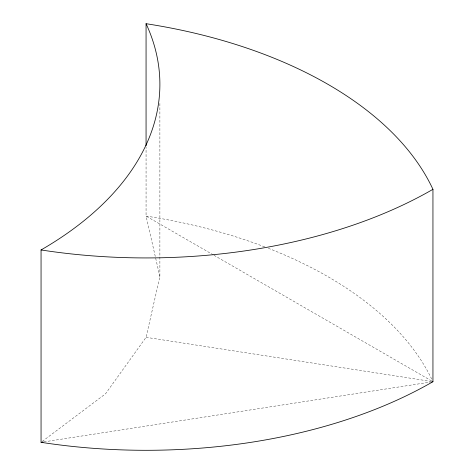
<?xml version="1.0" encoding="UTF-8"?>
<svg xmlns="http://www.w3.org/2000/svg" width="474" height="474" viewBox="0 0 474 474"><rect width="100%" height="100%" fill="white"/><g stroke="black" fill="none" stroke-linecap="round" stroke-linejoin="round"><path stroke-width="0.36" stroke-dasharray="2.37 1.78" d="M42.239 441.43L105.53 393.805L146.063 337.316L159.886 276.692L159.886 102.822M43.981 441.869L430.753 382.032M146.063 337.316L430.748 381.357M213.3 254.882L146.063 216.067L146.063 147.254M213.94 255.255L432.946 381.694M159.886 276.692L146.063 216.067A405.714 234.233 0 0 1 264.77 246.913M268.308 248.275A405.714 234.233 0 0 1 432.063 379.828"/><path stroke-width="0.71" d="M41.054 442.319A405.714 234.233 0 0 0 432.946 381.694L432.946 189.327A405.714 234.233 0 0 0 146.063 23.7A405.714 234.233 0 0 1 41.054 249.952L41.054 442.319L43.247 441.981M431.482 381.92L432.946 381.694M146.063 23.7L146.063 145.779M432.946 189.327A405.714 234.233 0 0 1 41.054 249.952"/></g></svg>
